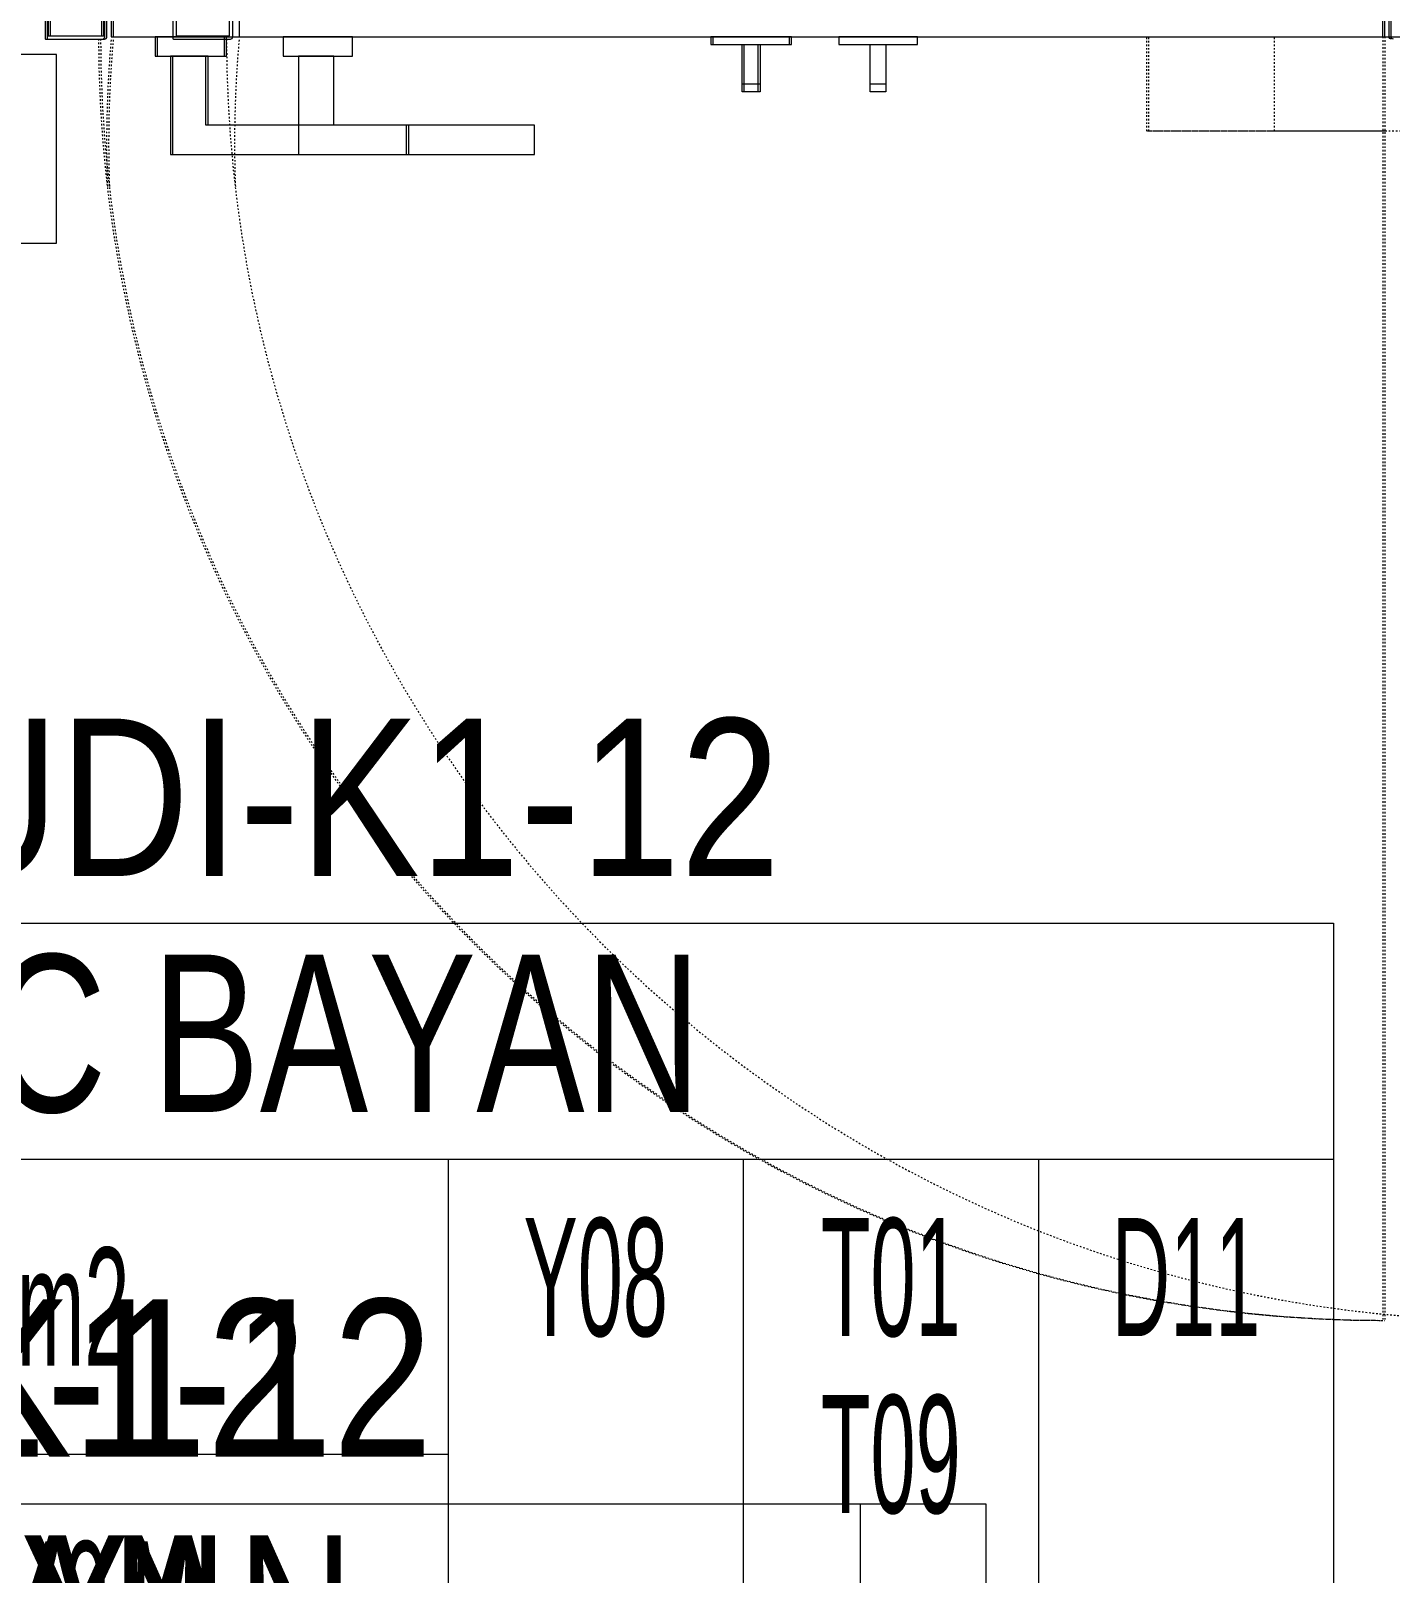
# Model space of a CAD drawing. Extents: x -1133 to 23780, y -1311 to 8245.
# Drawn here: x 10322 to 10408.4, y 2131.5 to 2229.5 of the extents above; entities that cross this region are included whole.
import ezdxf
from ezdxf.enums import TextEntityAlignment as Align

# ---------------------------------------------------------------- set-up
doc = ezdxf.new("R2010")
doc.units = 0
doc.header["$MEASUREMENT"] = 0
doc.linetypes.add('DOT2', pattern=[0.125, 0, -0.125])
doc.layers.get('0').update_dxf_attribs({"color": 9, "lineweight": 9})
for name, color, linetype, lineweight in [('05V', 9, 'Continuous', 9), ('06C', 9, 'Continuous', 9), ('06D', 9, 'Continuous', 9), ('10', 9, 'Continuous', 9), ('12', 9, 'Continuous', 9), ('20', 9, 'DOT2', 9), ('21', 9, 'Continuous', 9)]:
    doc.layers.add(name, color=color, linetype=linetype, lineweight=lineweight)
doc.styles.add('Arial', font='arial.ttf', dxfattribs={"height": 2.5})
doc.styles.add('MuuM_TEXT-STANDART', font='ARIALN.TTF')

# ---------------------------------------------------------------- blocks, each defined once
blk = doc.blocks.new('0_roomno2-flat-2')
at = {"layer": '21'}
blk.add_lwpolyline([(96.875, -52.5), (0, -52.5), (0, 0), (96.875, 0)], close=True, dxfattribs=at)
for points in [[(0, -15), (96.875, -15)], [(40.625, -15), (40.625, -52.5)], [(59.375, -15), (59.375, -52.5)], [(78.125, -15), (78.125, -52.5)], [(0, -33.75), (40.625, -33.75)]]:
    blk.add_lwpolyline(points, dxfattribs=at)
at = {"layer": '21', "style": 'Arial'}
blk.add_attdef('ODANO', (0, 5.85), '', height=10, dxfattribs=at)
blk.add_attdef('MEKANADI', text='', height=10, dxfattribs=at).set_placement((1.75, -15), align=Align.BOTTOM_LEFT)
at = {"layer": '21', "style": 'MuuM_TEXT-STANDART', "width": 0.6}
for tag, p in [('YER01', (50, -22.5)), ('TAVAN01', (68.75, -22.5)), ('DUVAR01', (87.5, -22.5)), ('YER02', (50, -33.75)), ('TAVAN02', (68.75, -33.75)), ('DUVAR02', (87.5, -33.75)), ('YER03', (50, -45)), ('TAVAN03', (68.75, -45)), ('DUVAR03', (87.5, -45))]:
    blk.add_attdef(tag, text='', height=7.5, dxfattribs=at).set_placement(p, align=Align.MIDDLE_CENTER)
for tag, p in [('M2', (1.75, -24.375)), ('TEMIZTAVANYUKSEKLIGI', (9, -43.04))]:
    blk.add_attdef(tag, text='', height=7.5, dxfattribs=at).set_placement(p, align=Align.MIDDLE_LEFT)
blk = doc.blocks.new('p-kapı')
at = {"layer": '06C'}
blk.add_line((7.87, -45.3), (7.87, -44.3), dxfattribs=at)
for points in [[(5.37, -42.3), (4.87, -42.3), (4.87, -47.3), (5.37, -47.3)], [(8.37, -45.3), (5.37, -45.3), (5.37, -44.3), (8.37, -44.3)]]:
    blk.add_lwpolyline(points, close=True, dxfattribs=at)
at = {"layer": '06D'}
for points in [[(6.12, -81.622), (12.37, -81.622), (12.37, -66.622), (10.495, -66.622), (10.495, -79.372), (10.495, -79.372), (6.12, -79.372), (6.12, -81.622)], [(4.87, -82.597), (6.12, -82.597), (6.12, -78.197), (4.87, -78.197), (4.87, -82.597)]]:
    blk.add_lwpolyline(points, dxfattribs=at)
at = {"layer": '10'}
for points in [[(5.02, -4.05, -0.414214), (4.87, -4.2), (-1, -4.2)], [(3.025, -89.6), (4.995, -89.6, 0.414214), (5.02, -89.575), (5.02, -85.95, 0.414214), (4.87, -85.8), (-1, -85.8)]]:
    blk.add_lwpolyline(points, format="xyb", dxfattribs=at)
blk.add_lwpolyline([(2, -88.42), (3.16, -88.42), (3.16, -89.4), (4.82, -89.4), (4.82, -86), (2, -86)], close=True, dxfattribs=at)
at = {"layer": '12', "ltscale": 20}
blk.add_lwpolyline([(0.67, -85.4), (4.87, -85.4), (4.87, -4.6), (0.67, -4.6)], close=True, dxfattribs=at)
at = {"layer": '20'}
for points in [[(4.87, -4.6), (86.47, -4.6)], [(4.87, -4.6), (10.87, -4.6), (10.87, -19.6), (4.87, -19.6), (4.87, -4.6)]]:
    blk.add_lwpolyline(points, dxfattribs=at)
blk.add_lwpolyline([(14.483, -85.632, -0.031381), (5.07, -85.4)], format="xyb", dxfattribs=at)
blk.add_arc((4.87, -4.6), 81.6, 270.10532, 0, dxfattribs=at)
blk = doc.blocks.new('p-t.kağıtlığı')
at = {"layer": '20'}
h = blk.add_hatch(dxfattribs=at)
h.set_pattern_fill('CYL', color=256, scale=30, angle=-90, style=0)
h.set_pattern_definition([(270, (-14.4, 13), (30, 7e-15), []), (270, (-13.8, 13), (30, 7e-15), []), (270, (-12.6, 13), (30, 7e-15), []), (270, (-10.2, 13), (30, 7e-15), []), (270, (-5.4, 13), (30, 7e-15), []), (270, (5.4, 13), (30, 7e-15), []), (270, (10.2, 13), (30, 7e-15), []), (270, (12.6, 13), (30, 7e-15), []), (270, (13.8, 13), (30, 7e-15), []), (270, (14.4, 13), (30, 7e-15), [])])
h.paths.add_polyline_path([(-15, 1), (15, 1), (15, 13), (-15, 13)])
for points in [[(-15, 1), (15, 1), (15, 13), (-15, 13)], [(5, 1), (5, 0), (-5, 0), (-5, 1)]]:
    blk.add_lwpolyline(points, close=True)
blk = doc.blocks.new('A$C74064896')
at = {"layer": '05V', "extrusion": (0, 0, -1), "xscale": -1, "zscale": -1, "rotation": 180}
blk.add_blockref('p-t.kağıtlığı', (167.008, -1), dxfattribs=at)

msp = doc.modelspace()

# ---------------------------------------------------------------- block references
at = {"rotation": 270}
for p in [(10412.5, 2234), (10412.629, 2234), (10420.629, 2234)]:
    msp.add_blockref('p-kapı', p, dxfattribs=at)
msp.add_blockref('A$C74064896', (10475.629, 2230))
ref = msp.add_blockref('0_roomno2-flat-2', (10307.894, 2172.783))
ref.add_attrib('ODANO', 'AUDI-K1-12', dxfattribs={"layer": '21', "height": 10, "style": 'MuuM_TEXT-STANDART'}).set_placement((10307.894, 2172.783), align=Align.BOTTOM_LEFT)
ref.add_attrib('MEKANADI', 'WC BAYAN', dxfattribs={"layer": '21', "height": 10, "style": 'MuuM_TEXT-STANDART', "width": 0.9}).set_placement((10309.644, 2157.783), align=Align.BOTTOM_LEFT)
ref.add_attrib('M2', '####m2', dxfattribs={"layer": '21', "height": 7.5, "style": 'MuuM_TEXT-STANDART', "width": 0.6}).set_placement((10309.644, 2148.408), align=Align.MIDDLE_LEFT)
ref.add_attrib('TEMIZTAVANYUKSEKLIGI', '2.40 M', dxfattribs={"layer": '21', "height": 7.5, "style": 'MuuM_TEXT-STANDART', "width": 0.6}).set_placement((10316.894, 2129.743), align=Align.MIDDLE_LEFT)
ref.add_attrib('YER01', 'Y08', dxfattribs={"layer": '21', "height": 7.5, "style": 'MuuM_TEXT-STANDART', "width": 0.6}).set_placement((10357.894, 2150.283), align=Align.MIDDLE_CENTER)
ref.add_attrib('TAVAN01', 'T01', dxfattribs={"layer": '21', "height": 7.5, "style": 'MuuM_TEXT-STANDART', "width": 0.6}).set_placement((10376.644, 2150.283), align=Align.MIDDLE_CENTER)
ref.add_attrib('DUVAR01', 'D11', dxfattribs={"layer": '21', "height": 7.5, "style": 'MuuM_TEXT-STANDART', "width": 0.6}).set_placement((10395.394, 2150.283), align=Align.MIDDLE_CENTER)
ref.add_attrib('TAVAN02', 'T09', dxfattribs={"layer": '21', "height": 7.5, "style": 'MuuM_TEXT-STANDART', "width": 0.6}).set_placement((10376.644, 2139.033), align=Align.MIDDLE_CENTER)
ref = msp.add_blockref('0_roomno2-flat-2', (10277.809, 2135.879))
ref.add_attrib('ODANO', 'AUDI-K1-12', dxfattribs={"layer": '21', "height": 10, "style": 'MuuM_TEXT-STANDART'}).set_placement((10277.809, 2135.879), align=Align.BOTTOM_LEFT)
ref.add_attrib('MEKANADI', 'WC BAYAN', dxfattribs={"layer": '21', "height": 10, "style": 'MuuM_TEXT-STANDART', "width": 0.9}).set_placement((10279.559, 2120.879), align=Align.BOTTOM_LEFT)
ref = msp.add_blockref('0_roomno2-flat-2', (10285.809, 2135.879))
ref.add_attrib('ODANO', 'AUDI-K1-12', dxfattribs={"layer": '21', "height": 10, "style": 'MuuM_TEXT-STANDART'}).set_placement((10285.809, 2135.879), align=Align.BOTTOM_LEFT)
ref.add_attrib('MEKANADI', 'WC BAYAN', dxfattribs={"layer": '21', "height": 10, "style": 'MuuM_TEXT-STANDART', "width": 0.9}).set_placement((10287.559, 2120.879), align=Align.BOTTOM_LEFT)

doc.saveas('drawing.dxf')
